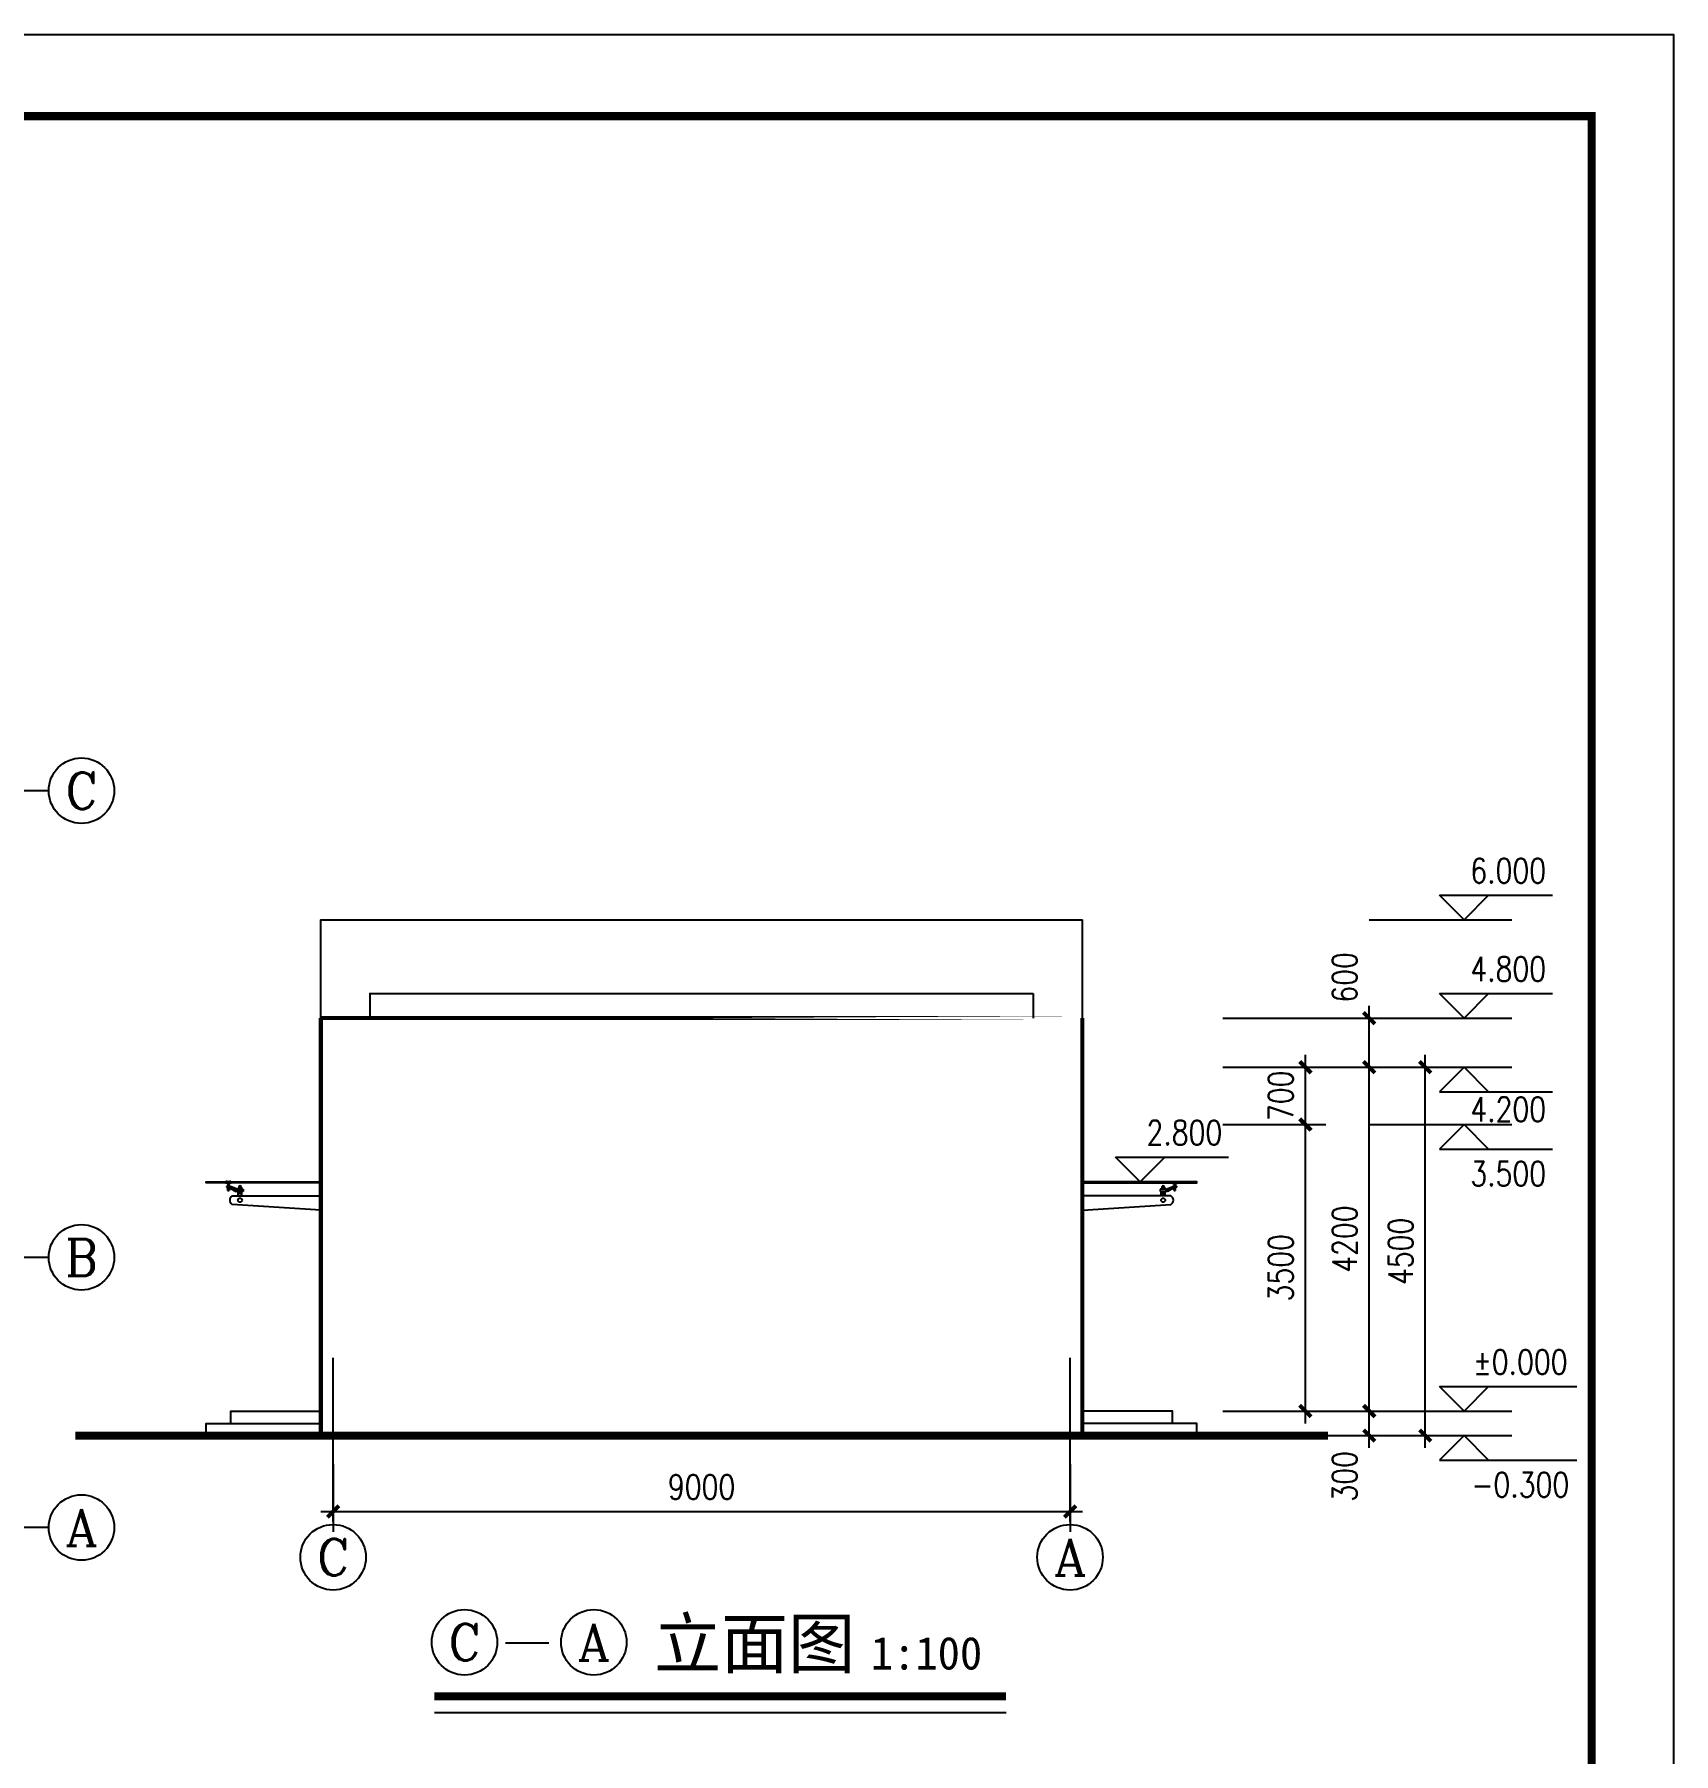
# Model space of a CAD drawing. Extents: x 458975 to 585950, y -118893 to 21149.
# Drawn here: x 565930 to 585950, y -49226 to -28226 of the extents above; entities that cross this region are included whole.
import ezdxf
from ezdxf.enums import TextEntityAlignment as Align

# ---------------------------------------------------------------- set-up
doc = ezdxf.new("R2010")
doc.units = 0
doc.header["$LTSCALE"] = 1000
doc.header["$MEASUREMENT"] = 0
doc.linetypes.add('ACAD_ISO04W100', pattern=[30.5, 24, -3, 0.5, -3])
doc.layers.get('0').update_dxf_attribs({"linetype": 'CONTINUOUS'})
doc.layers.get('DEFPOINTS').update_dxf_attribs({"linetype": 'CONTINUOUS'})
for name, color, linetype in [('AXIS', 3, 'CONTINUOUS'), ('AXIS_TEXT', 3, 'CONTINUOUS'), ('DOTE', 1, 'ACAD_ISO04W100'), ('E_GROUND', 2, 'CONTINUOUS'), ('E_WALL', 255, 'CONTINUOUS'), ('LEVL', 3, 'CONTINUOUS'), ('PUB_DIM', 3, 'CONTINUOUS'), ('PUB_TEXT', 7, 'CONTINUOUS'), ('PUB_TITLE', 4, 'CONTINUOUS'), ('PUB_WALL', 255, 'CONTINUOUS'), ('STAIR', 2, 'CONTINUOUS'), ('WALL', 151, 'CONTINUOUS'), ('WINDOW', 2, 'CONTINUOUS')]:
    doc.layers.add(name, color=color, linetype=linetype)
doc.styles.add('-新宋体', font='NSimSun.ttf')
doc.styles.add('COMPLEX', font='COMPLEX.shx')
doc.styles.add('dim_font', font='SIMPLEX.shx', dxfattribs={"width": 0.8})
doc.dimstyles.new('DIMN', dxfattribs={"dimtxt": 300, "dimasz": 100, "dimexe": 250, "dimexo": 300, "dimgap": 0, "dimtad": 0, "dimdec": 0, "dimzin": 0, "dimdsep": 46, "dimtxsty": 'dim_font', "dimblk": 'ARCHTICK', "dimcen": 0.09, "dimdle": 150, "dimclrt": 7, "dimazin": 0, "dimtfac": 1, "dimtdec": 0, "dimtix": 1, "dimtmove": 2, "dimatfit": 3, "dimfxl": 1, "dimtvp": 1, "dimtolj": 1, "dimtzin": 0, "dimarcsym": 0})

# ---------------------------------------------------------------- blocks, each defined once
blk = doc.blocks.new('_axiso')
blk.add_circle((0, 0), 0.5)
at = {"layer": 'AXIS_TEXT', "style": 'COMPLEX', "width": 1.041667}
blk.add_attdef('A', text='', height=0.56, dxfattribs=at).set_placement((-0.25, -0.28), (0.25, -0.28), align=Align.FIT)
blk = doc.blocks.new('_archtick')
at = {"const_width": 0.5}
blk.add_lwpolyline([(-0.7, -0.7), (0.7, 0.7)], dxfattribs=at)
blk = doc.blocks.new('*D169')
at = {"layer": 'DEFPOINTS', "color": 0, "transparency": 16777216}
for p in [(580144, -41542), (581452, -41542), (580144, -45042)]:
    blk.add_point(p, dxfattribs=at)
at = {"layer": 'PUB_DIM', "color": 0, "lineweight": -2, "transparency": 16777216}
for p, q in [((580444, -41542), (581702, -41542)), ((581452, -45192), (581452, -41392)), ((580444, -45042), (581702, -45042))]:
    blk.add_line(p, q, dxfattribs=at)
at = {"layer": 'PUB_DIM', "color": 0, "lineweight": -2, "transparency": 16777216, "xscale": 100, "yscale": 100, "zscale": 100}
for p, rotation in [((581452, -41542), 90), ((581452, -45042), 270)]:
    blk.add_blockref('_archtick', p, dxfattribs=dict(at, rotation=rotation))
at = {"layer": 'PUB_DIM', "color": 7, "transparency": 16777216, "insert": (581152, -43292), "char_height": 300, "attachment_point": 5, "rotation": 90, "style": 'dim_font'}
blk.add_mtext('\\A1;3500', dxfattribs=at)
blk = doc.blocks.new('*D170')
at = {"layer": 'DEFPOINTS', "color": 0, "transparency": 16777216}
for p in [(580144, -40842), (581452, -40842), (580144, -41542)]:
    blk.add_point(p, dxfattribs=at)
at = {"layer": 'PUB_DIM', "color": 0, "lineweight": -2, "transparency": 16777216}
for p, q in [((581452, -41692), (581452, -40692)), ((580444, -40842), (581702, -40842)), ((580444, -41542), (581702, -41542))]:
    blk.add_line(p, q, dxfattribs=at)
at = {"layer": 'PUB_DIM', "color": 0, "lineweight": -2, "transparency": 16777216, "xscale": 100, "yscale": 100, "zscale": 100}
for p, rotation in [((581452, -40842), 90), ((581452, -41542), 270)]:
    blk.add_blockref('_archtick', p, dxfattribs=dict(at, rotation=rotation))
at = {"layer": 'PUB_DIM', "color": 7, "transparency": 16777216, "insert": (581152, -41192), "char_height": 300, "attachment_point": 5, "rotation": 90, "style": 'dim_font'}
blk.add_mtext('\\A1;700', dxfattribs=at)
blk = doc.blocks.new('*D171')
at = {"layer": 'DEFPOINTS', "color": 0, "transparency": 16777216}
for p in [(580144, -45042), (582232, -45042), (580144, -45342)]:
    blk.add_point(p, dxfattribs=at)
at = {"layer": 'PUB_DIM', "color": 0, "lineweight": -2, "transparency": 16777216}
for p, q in [((582232, -45492), (582232, -44892)), ((580444, -45042), (582482, -45042)), ((580444, -45342), (582482, -45342))]:
    blk.add_line(p, q, dxfattribs=at)
at = {"layer": 'PUB_DIM', "color": 0, "lineweight": -2, "transparency": 16777216, "xscale": 100, "yscale": 100, "zscale": 100}
for p, rotation in [((582232, -45042), 90), ((582232, -45342), 270)]:
    blk.add_blockref('_archtick', p, dxfattribs=dict(at, rotation=rotation))
at = {"layer": 'PUB_DIM', "color": 7, "transparency": 16777216, "insert": (581932, -45839), "char_height": 300, "attachment_point": 5, "rotation": 90, "style": 'dim_font'}
blk.add_mtext('\\A1;300', dxfattribs=at)
blk = doc.blocks.new('*D172')
at = {"layer": 'DEFPOINTS', "color": 0, "transparency": 16777216}
for p in [(580144, -40842), (582232, -40842), (580144, -45042)]:
    blk.add_point(p, dxfattribs=at)
at = {"layer": 'PUB_DIM', "color": 0, "lineweight": -2, "transparency": 16777216}
for p, q in [((582232, -45192), (582232, -40692)), ((580444, -40842), (582482, -40842)), ((580444, -45042), (582482, -45042))]:
    blk.add_line(p, q, dxfattribs=at)
at = {"layer": 'PUB_DIM', "color": 0, "lineweight": -2, "transparency": 16777216, "xscale": 100, "yscale": 100, "zscale": 100}
for p, rotation in [((582232, -40842), 90), ((582232, -45042), 270)]:
    blk.add_blockref('_archtick', p, dxfattribs=dict(at, rotation=rotation))
at = {"layer": 'PUB_DIM', "color": 7, "transparency": 16777216, "insert": (581932, -42942), "char_height": 300, "attachment_point": 5, "rotation": 90, "style": 'dim_font'}
blk.add_mtext('\\A1;4200', dxfattribs=at)
blk = doc.blocks.new('*D173')
at = {"layer": 'DEFPOINTS', "color": 0, "transparency": 16777216}
for p in [(580144, -40242), (582232, -40242), (580144, -40842)]:
    blk.add_point(p, dxfattribs=at)
at = {"layer": 'PUB_DIM', "color": 0, "lineweight": -2, "transparency": 16777216}
for p, q in [((582232, -40992), (582232, -40092)), ((580444, -40242), (582482, -40242)), ((580444, -40842), (582482, -40842))]:
    blk.add_line(p, q, dxfattribs=at)
at = {"layer": 'PUB_DIM', "color": 0, "lineweight": -2, "transparency": 16777216, "xscale": 100, "yscale": 100, "zscale": 100}
for p, rotation in [((582232, -40242), 90), ((582232, -40842), 270)]:
    blk.add_blockref('_archtick', p, dxfattribs=dict(at, rotation=rotation))
at = {"layer": 'PUB_DIM', "color": 7, "transparency": 16777216, "insert": (581932, -39745), "char_height": 300, "attachment_point": 5, "rotation": 90, "style": 'dim_font'}
blk.add_mtext('\\A1;600', dxfattribs=at)
blk = doc.blocks.new('*D174')
at = {"layer": 'DEFPOINTS', "color": 0, "transparency": 16777216}
for p in [(580144, -40842), (582916, -40842), (580144, -45342)]:
    blk.add_point(p, dxfattribs=at)
at = {"layer": 'PUB_DIM', "color": 0, "lineweight": -2, "transparency": 16777216}
for p, q in [((582916, -45492), (582916, -40692)), ((580444, -40842), (583166, -40842)), ((580444, -45342), (583166, -45342))]:
    blk.add_line(p, q, dxfattribs=at)
at = {"layer": 'PUB_DIM', "color": 0, "lineweight": -2, "transparency": 16777216, "xscale": 100, "yscale": 100, "zscale": 100}
for p, rotation in [((582916, -40842), 90), ((582916, -45342), 270)]:
    blk.add_blockref('_archtick', p, dxfattribs=dict(at, rotation=rotation))
at = {"layer": 'PUB_DIM', "color": 7, "transparency": 16777216, "insert": (582616, -43092), "char_height": 300, "attachment_point": 5, "rotation": 90, "style": 'dim_font'}
blk.add_mtext('\\A1;4500', dxfattribs=at)
blk = doc.blocks.new('*D183')
at = {"layer": 'DEFPOINTS', "color": 0, "transparency": 16777216}
for p in [(569579, -45392), (578579, -45392), (578579, -46269)]:
    blk.add_point(p, dxfattribs=at)
at = {"layer": 'PUB_DIM', "color": 0, "lineweight": -2, "transparency": 16777216}
for p, q in [((569579, -45692), (569579, -46519)), ((578579, -45692), (578579, -46519)), ((569429, -46269), (578729, -46269))]:
    blk.add_line(p, q, dxfattribs=at)
at = {"layer": 'PUB_DIM', "color": 0, "lineweight": -2, "transparency": 16777216, "xscale": 100, "yscale": 100, "zscale": 100, "rotation": 180}
blk.add_blockref('_archtick', (569579, -46269), dxfattribs=at)
at = {"layer": 'PUB_DIM', "color": 0, "lineweight": -2, "transparency": 16777216, "xscale": 100, "yscale": 100, "zscale": 100}
blk.add_blockref('_archtick', (578579, -46269), dxfattribs=at)
at = {"layer": 'PUB_DIM', "color": 7, "transparency": 16777216, "insert": (574079, -45969), "char_height": 300, "attachment_point": 5, "style": 'dim_font'}
blk.add_mtext('\\A1;9000', dxfattribs=at)

msp = doc.modelspace()

# ---------------------------------------------------------------- linework, layer by layer
for p, q in [((568284.3, -42236), (568270.3, -42239)), ((568270.3, -42242), (568270.3, -42239)), ((568270.3, -42241), (568330.2, -42241)), ((568282.3, -42242), (568270.3, -42242)), ((568270.3, -42254.8), (568282.3, -42254.8)), ((568270.3, -42254.8), (568270.3, -42257.8)), ((568270.3, -42255.8), (568330.2, -42255.8)), ((568284.3, -42260.8), (568270.3, -42257.8)), ((568275.4, -42299.7), (568275.4, -42305.7)), ((568325.4, -42299.7), (568275.4, -42299.7)), ((568275.4, -42305.7), (568300.4, -42305.7)), ((568284.3, -42236), (568316.2, -42236)), ((568316.2, -42260.8), (568284.3, -42260.8)), ((568284.4, -42260.8), (568284.4, -42263.6)), ((568316.2, -42263.6), (568284.4, -42263.6)), ((568285.4, -42260.8), (568285.4, -42263.6)), ((568294.4, -42263.6), (568293.4, -42264.6)), ((568293.4, -42264.6), (568307.4, -42264.6)), ((568293.4, -42270.6), (568293.4, -42264.6)), ((568293.4, -42270.6), (568294.4, -42271.6)), ((568293.4, -42270.6), (568307.4, -42270.6)), ((568294.4, -42271.6), (568294.4, -42289.9)), ((568306.4, -42271.6), (568294.4, -42271.6)), ((568304.4, -42264.6), (568296.4, -42270.6)), ((568296.4, -42264.6), (568304.4, -42270.6)), ((568296.4, -42264.6), (568296.4, -42270.6)), ((568300.3, -42305.7), (568390.9, -42359.8)), ((568304.4, -42264.6), (568304.4, -42270.6)), ((568306.4, -42263.6), (568307.4, -42264.6)), ((568307.4, -42270.6), (568306.4, -42271.6)), ((568306.4, -42271.6), (568306.4, -42289.9)), ((568307.4, -42270.6), (568307.4, -42264.6)), ((568315.2, -42260.8), (568315.2, -42263.6)), ((568330.2, -42239), (568316.2, -42236)), ((568330.2, -42257.8), (568316.2, -42260.8)), ((568316.2, -42260.8), (568316.2, -42263.6)), ((568330.2, -42242), (568318.2, -42242)), ((568330.2, -42254.8), (568318.2, -42254.8)), ((568404.9, -42331.7), (568325.4, -42299.7)), ((568325.4, -42320.6), (568325.4, -42299.7)), ((568330.2, -42242), (568330.2, -42239)), ((568330.2, -42254.8), (568330.2, -42257.8)), ((568331.1, -42309.9), (568331, -42316.4)), ((568331.5, -42317.3), (568389.5, -42352)), ((568390.6, -42332.4), (568332.5, -42309)), ((568390.9, -42359.8), (568390.9, -42361.7)), ((568390.9, -42359.8), (568390.9, -42361)), ((568478.9, -42361.7), (568390.9, -42361.7)), ((568391, -42351.2), (568391.3, -42333.4)), ((568404.9, -42331.7), (568404.9, -42361.7)), ((568404.9, -42331.7), (568478.9, -42331.7)), ((568465.9, -42371.9), (568417.9, -42371.9)), ((568417.9, -42414.8), (568417.9, -42371.9)), ((568417.9, -42385.9), (568465.9, -42385.9)), ((568424.7, -42306.9), (568424.7, -42319.9)), ((568424.7, -42325), (568424.7, -42331.7)), ((568426.9, -42371.9), (568426.9, -42361.9)), ((568427.9, -42303.9), (568455.9, -42303.9)), ((568427.9, -42322), (568455.9, -42322)), ((568428.7, -42321.9), (568455.1, -42321.9)), ((568428.9, -42371.9), (568428.9, -42361.9)), ((568431.9, -42374.1), (568451.9, -42384.1)), ((568431.9, -42384.1), (568431.9, -42374.1)), ((568431.9, -42384.1), (568451.9, -42374.1)), ((568451.9, -42374.1), (568431.9, -42374.1)), ((568451.9, -42384.1), (568431.9, -42384.1)), ((568433.3, -42319.9), (568433.3, -42306.9)), ((568433.3, -42331.7), (568433.3, -42325)), ((568450.5, -42319.9), (568450.5, -42306.9)), ((568450.5, -42331.7), (568450.5, -42325)), ((568451.9, -42384.1), (568451.9, -42374.1)), ((568454.9, -42371.9), (568454.9, -42361.9)), ((568456.9, -42371.9), (568456.9, -42361.9)), ((568459.1, -42306.9), (568459.1, -42319.9)), ((568459.1, -42325), (568459.1, -42331.7)), ((568465.9, -42414.8), (568465.9, -42371.9)), ((568478.9, -42331.7), (568478.9, -42361.7)), ((579678.9, -42331.7), (579678.9, -42361.7)), ((579752.9, -42331.7), (579678.9, -42331.7)), ((579766.9, -42361.7), (579678.9, -42361.7)), ((579691.9, -42371.9), (579739.9, -42371.9)), ((579691.9, -42414.8), (579691.9, -42371.9)), ((579691.9, -42385.9), (579739.9, -42385.9)), ((579698.7, -42306.9), (579698.7, -42319.9)), ((579698.7, -42325), (579698.7, -42331.7)), ((579700.9, -42371.9), (579700.9, -42361.9)), ((579729.9, -42303.9), (579701.9, -42303.9)), ((579729.9, -42322), (579701.9, -42322)), ((579702.7, -42321.9), (579729.1, -42321.9)), ((579702.9, -42371.9), (579702.9, -42361.9)), ((579705.9, -42384.1), (579705.9, -42374.1)), ((579725.9, -42374.1), (579705.9, -42384.1)), ((579725.9, -42384.1), (579705.9, -42374.1)), ((579705.9, -42374.1), (579725.9, -42374.1)), ((579705.9, -42384.1), (579725.9, -42384.1)), ((579707.3, -42319.9), (579707.3, -42306.9)), ((579707.3, -42331.7), (579707.3, -42325)), ((579724.5, -42319.9), (579724.5, -42306.9)), ((579724.5, -42331.7), (579724.5, -42325)), ((579725.9, -42384.1), (579725.9, -42374.1)), ((579728.9, -42371.9), (579728.9, -42361.9)), ((579730.9, -42371.9), (579730.9, -42361.9)), ((579733.1, -42306.9), (579733.1, -42319.9)), ((579733.1, -42325), (579733.1, -42331.7)), ((579739.9, -42414.8), (579739.9, -42371.9)), ((579752.9, -42331.7), (579832.4, -42299.7)), ((579752.9, -42331.7), (579752.9, -42361.7)), ((579766.8, -42351.2), (579766.5, -42333.4)), ((579857.5, -42305.7), (579766.9, -42359.8)), ((579766.9, -42359.8), (579766.9, -42361.7)), ((579766.9, -42359.8), (579766.9, -42361)), ((579767.2, -42332.4), (579825.4, -42309)), ((579826.3, -42317.3), (579768.3, -42352)), ((579826.7, -42309.9), (579826.8, -42316.4)), ((579827.6, -42239), (579841.6, -42236)), ((579827.6, -42242), (579827.6, -42239)), ((579827.6, -42240.9), (579887.5, -42240.9)), ((579839.6, -42242), (579827.6, -42242)), ((579827.6, -42254.8), (579839.6, -42254.8)), ((579827.6, -42254.8), (579827.6, -42257.8)), ((579827.6, -42255.9), (579887.5, -42255.9)), ((579827.6, -42257.8), (579841.6, -42260.8)), ((579882.4, -42299.7), (579832.4, -42299.7)), ((579832.4, -42320.6), (579832.4, -42299.7)), ((579841.6, -42236), (579873.5, -42236)), ((579841.6, -42260.8), (579873.5, -42260.8)), ((579841.6, -42260.8), (579841.6, -42263.6)), ((579873.4, -42263.7), (579841.6, -42263.7)), ((579842.6, -42260.8), (579842.6, -42263.6)), ((579851.4, -42263.6), (579850.4, -42264.6)), ((579850.4, -42270.6), (579850.4, -42264.6)), ((579850.4, -42264.6), (579864.4, -42264.6)), ((579850.4, -42270.6), (579851.4, -42271.6)), ((579850.4, -42270.6), (579864.4, -42270.6)), ((579851.4, -42271.6), (579863.4, -42271.6)), ((579851.4, -42271.6), (579851.4, -42289.9)), ((579853.4, -42264.6), (579861.4, -42270.6)), ((579861.4, -42264.6), (579853.4, -42270.6)), ((579853.4, -42264.6), (579853.4, -42270.6)), ((579882.4, -42305.7), (579857.4, -42305.7)), ((579861.4, -42264.6), (579861.4, -42270.6)), ((579863.4, -42263.6), (579864.4, -42264.6)), ((579864.4, -42270.6), (579863.4, -42271.6)), ((579863.4, -42271.6), (579863.4, -42289.9)), ((579864.4, -42270.6), (579864.4, -42264.6)), ((579872.4, -42260.8), (579872.4, -42263.6)), ((579873.4, -42260.8), (579873.4, -42263.6)), ((579873.5, -42236), (579887.5, -42239)), ((579873.5, -42260.8), (579887.5, -42257.8)), ((579887.5, -42242), (579875.5, -42242)), ((579887.5, -42254.8), (579875.5, -42254.8)), ((579882.4, -42299.7), (579882.4, -42305.7)), ((579887.5, -42242), (579887.5, -42239)), ((579887.5, -42254.8), (579887.5, -42257.8))]:
    msp.add_line(p, q)
at = {"ltscale": 0.05}
for p, q in [((568282.3, -42241), (568282.3, -42254.8)), ((568295.9, -42271.6), (568295.9, -42289.9)), ((568300.4, -42357.8), (568300.4, -42230)), ((568304.9, -42271.6), (568304.9, -42289.9)), ((568318.2, -42241), (568318.2, -42254.8)), ((579839.6, -42241), (579839.6, -42254.8)), ((579852.9, -42271.6), (579852.9, -42289.9)), ((579857.4, -42357.8), (579857.4, -42230)), ((579861.9, -42271.6), (579861.9, -42289.9)), ((579875.5, -42241), (579875.5, -42254.8))]:
    msp.add_line(p, q, dxfattribs=at)
for points in [[(568346.9, -42414.8), (569428.9, -42414.8)], [(568417.9, -42414.8), (568465.9, -42414.8)], [(579810.9, -42414.8), (578728.9, -42414.8)], [(579739.9, -42414.8), (579691.9, -42414.8)], [(569428.9, -42588.3), (568346.9, -42516.8)], [(578728.9, -42588.3), (579810.9, -42516.8)]]:
    msp.add_lwpolyline(points)
at = {"ltscale": 10, "const_width": 100}
msp.add_lwpolyline([(570814.9, -48525.8), (577796.8, -48525.8)], dxfattribs=at)
at = {"ltscale": 10}
msp.add_lwpolyline([(570814.9, -48725.8), (577796.8, -48725.8)], dxfattribs=at)
for centre in [(568441.9, -42465.8), (579715.9, -42465.8)]:
    msp.add_circle(centre, 25)
for centre, radius, start, end in [((568375.2, -42465.8), 58.3, 119.0546, 240.9454), ((568332, -42316.4), 1, 179.23169, 239.12087), ((568332.1, -42309.9), 1, 68.07444, 179.23169), ((568390, -42351.1), 1, 239.12087, 359.23169), ((568390.3, -42333.4), 1, 359.23169, 68.07444), ((568429, -42308.5), 4.61, 20.4369, 159.5631), ((568429, -42316.3), 5.67, 220.29842, 319.70158), ((568429, -42326.6), 4.61, 20.4369, 159.5631), ((568441.9, -42303.9), 14, 0, 180), ((568441.9, -42317.8), 13.8, 51.53746, 128.46254), ((568441.9, -42302.4), 19.5, 243.81532, 296.18468), ((568441.9, -42335.8), 13.8, 51.53746, 128.46254), ((568454.8, -42308.5), 4.54, 19.7922, 160.2078), ((568454.8, -42316.4), 5.56, 219.76533, 320.23467), ((568454.8, -42326.5), 4.54, 19.7922, 160.2078), ((579703, -42308.5), 4.54, 19.7922, 160.2078), ((579703, -42316.4), 5.56, 219.76533, 320.23467), ((579703, -42326.5), 4.54, 19.7922, 160.2078), ((579715.9, -42303.9), 14, 0, 180), ((579715.9, -42317.8), 13.8, 51.53746, 128.46254), ((579715.9, -42302.4), 19.5, 243.81532, 296.18468), ((579715.9, -42335.8), 13.8, 51.53746, 128.46254), ((579728.8, -42308.5), 4.61, 20.4369, 159.5631), ((579728.8, -42316.3), 5.67, 220.29842, 319.70158), ((579728.8, -42326.6), 4.61, 20.4369, 159.5631), ((579767.5, -42333.4), 1, 111.92556, 180.76831), ((579767.8, -42351.1), 1, 180.76831, 300.87913), ((579782.6, -42465.8), 58.3, 299.0546, 60.9454), ((579825.7, -42309.9), 1, 0.76831, 111.92556), ((579825.8, -42316.4), 1, 300.87913, 0.76831)]:
    msp.add_arc(centre, radius, start, end)
at = {"layer": 'AXIS'}
for p, q in [((566105.5, -37464.6), (562105.5, -37464.6)), ((566105.5, -43164.6), (562105.5, -43164.6)), ((566105.5, -46464.6), (562105.5, -46464.6))]:
    msp.add_line(p, q, dxfattribs=at)
at = {"layer": 'DEFPOINTS'}
for p in [(568442.2, -42303.5), (579715.6, -42303.5)]:
    msp.add_point(p, dxfattribs=at)
at = {"layer": 'DOTE'}
for p, q in [((569578.9, -46392), (569578.9, -44392)), ((578578.9, -46392), (578578.9, -44392))]:
    msp.add_line(p, q, dxfattribs=at)
at = {"layer": 'E_GROUND', "const_width": 100}
msp.add_lwpolyline([(581728.9, -45342), (566428.9, -45342)], dxfattribs=at)
at = {"layer": 'E_WALL'}
for p, q in [((569428.9, -40242), (569428.9, -39042)), ((578728.9, -40242), (578728.9, -39042))]:
    msp.add_line(p, q, dxfattribs=at)
for points in [[(569428.9, -39042), (569428.9, -39042), (578728.9, -39042)], [(570028.9, -39942), (570028.9, -40242)], [(570028.9, -39942), (570028.9, -39942), (578128.9, -39942)], [(578128.9, -39942), (578128.9, -40242)]]:
    msp.add_lwpolyline(points, dxfattribs=at)
at = {"layer": 'E_WALL', "const_width": 50}
for points in [[(569428.9, -40242), (569428.9, -45342)], [(578728.9, -40242), (578728.9, -40242), (569428.9, -40242), (578728.9, -40242)], [(578728.9, -40242), (578728.9, -45342)]]:
    msp.add_lwpolyline(points, dxfattribs=at)
at = {"layer": 'LEVL'}
for p, q in [((583389.7, -39042), (583089.7, -38742)), ((583089.7, -38742), (583689.7, -38742)), ((583689.7, -38742), (583389.7, -39042)), ((583389.7, -38742), (584469.7, -38742)), ((582231.7, -39042), (583974.4, -39042)), ((583389.7, -40242), (583089.7, -39942)), ((583089.7, -39942), (583689.7, -39942)), ((583689.7, -39942), (583389.7, -40242)), ((583389.7, -39942), (584469.7, -39942)), ((582231.7, -40242), (583974.4, -40242)), ((582231.7, -40842), (583974.4, -40842)), ((583389.7, -40842), (583089.7, -41142)), ((583689.7, -41142), (583389.7, -40842)), ((583089.7, -41142), (583689.7, -41142)), ((583389.7, -41142), (584469.7, -41142)), ((582231.7, -41542), (583974.4, -41542)), ((583389.7, -41542), (583089.7, -41842)), ((583689.7, -41842), (583389.7, -41542)), ((579434.9, -42242), (579134.9, -41942)), ((579134.9, -41942), (579734.9, -41942)), ((579734.9, -41942), (579434.9, -42242)), ((579434.9, -41942), (580514.9, -41942)), ((583089.7, -41842), (583689.7, -41842)), ((583389.7, -41842), (584469.7, -41842)), ((583389.7, -45042), (583089.7, -44742)), ((583089.7, -44742), (583689.7, -44742)), ((583689.7, -44742), (583389.7, -45042)), ((583389.7, -44742), (584766.9, -44742)), ((582231.7, -45042), (583974.4, -45042)), ((582231.7, -45342), (583974.4, -45342)), ((583389.7, -45342), (583089.7, -45642)), ((583689.7, -45642), (583389.7, -45342)), ((583089.7, -45642), (583689.7, -45642)), ((583389.7, -45642), (584766.9, -45642)), ((571682.1, -47871), (572213.6, -47871))]:
    msp.add_line(p, q, dxfattribs=at)
at = {"layer": 'PUB_TITLE'}
msp.add_lwpolyline([(526549.5, -70226.1), (526549.5, -28226.1), (585949.5, -28226.1), (585949.5, -70226.1)], close=True, dxfattribs=at)
at = {"layer": 'PUB_TITLE', "const_width": 100}
msp.add_lwpolyline([(529049.5, -69226.1), (584949.5, -69226.1), (584949.5, -29226.1), (529049.5, -29226.1)], close=True, dxfattribs=at)
at = {"layer": 'PUB_WALL'}
for p, q in [((568285.7, -42297.7), (568314.1, -42297.7)), ((568285.7, -42299.6), (568285.7, -42297.7)), ((568285.7, -42299.6), (568314.1, -42299.6)), ((568286, -42308), (568286, -42306.1)), ((568286, -42308), (568304.2, -42308)), ((568290.2, -42310), (568290.2, -42315.6)), ((568304.2, -42308), (568290.8, -42308)), ((568291, -42295.7), (568291, -42291.7)), ((568292.4, -42320.2), (568291.6, -42317.6)), ((568309.7, -42297.7), (568291.7, -42297.7)), ((568308.7, -42317.6), (568292.2, -42317.6)), ((568292.7, -42289.7), (568308.7, -42289.7)), ((568293.1, -42348.1), (568293.1, -42320.9)), ((568306.9, -42320.9), (568293.4, -42320.9)), ((568307.7, -42348.1), (568293.5, -42348.1)), ((568295.5, -42349.8), (568293.5, -42348.1)), ((568295.2, -42309.6), (568295.2, -42315.6)), ((568305.7, -42349.8), (568295.5, -42349.8)), ((568296, -42295.7), (568296, -42291.7)), ((568296.1, -42320.9), (568296.1, -42349.8)), ((568305.2, -42310.3), (568305.2, -42315.6)), ((568307.7, -42348.1), (568305.7, -42349.8)), ((568306, -42295.7), (568306, -42291.7)), ((568306.3, -42320.9), (568306.3, -42349.8)), ((568307.3, -42348.1), (568307.3, -42320.5)), ((568307.9, -42320.2), (568308.7, -42317.6)), ((568310.7, -42311.9), (568310.7, -42315.6)), ((568311, -42295.7), (568311, -42291.7)), ((568314.1, -42299.6), (568314.1, -42297.7)), ((579872.1, -42297.7), (579843.7, -42297.7)), ((579843.7, -42299.6), (579843.7, -42297.7)), ((579872.1, -42299.6), (579843.7, -42299.6)), ((579846.8, -42295.7), (579846.8, -42291.7)), ((579847.1, -42311.9), (579847.1, -42315.6)), ((579848.2, -42297.7), (579866.2, -42297.7)), ((579849.1, -42317.6), (579865.6, -42317.6)), ((579849.9, -42320.2), (579849.1, -42317.6)), ((579865.2, -42289.7), (579849.2, -42289.7)), ((579850.1, -42348.1), (579852.1, -42349.8)), ((579850.1, -42348.1), (579864.3, -42348.1)), ((579850.5, -42348.1), (579850.5, -42320.5)), ((579850.9, -42320.9), (579864.4, -42320.9)), ((579851.5, -42320.9), (579851.5, -42349.8)), ((579851.8, -42295.7), (579851.8, -42291.7)), ((579852.1, -42349.8), (579862.3, -42349.8)), ((579852.6, -42310.3), (579852.6, -42315.6)), ((579871.8, -42308), (579853.6, -42308)), ((579853.6, -42308), (579867, -42308)), ((579861.7, -42320.9), (579861.7, -42349.8)), ((579861.8, -42295.7), (579861.8, -42291.7)), ((579862.3, -42349.8), (579864.3, -42348.1)), ((579862.6, -42309.6), (579862.6, -42315.6)), ((579864.7, -42348.1), (579864.7, -42320.9)), ((579865.4, -42320.2), (579866.2, -42317.6)), ((579866.8, -42295.7), (579866.8, -42291.7)), ((579867.6, -42310), (579867.6, -42315.6)), ((579871.8, -42308), (579871.8, -42306.1)), ((579872.1, -42299.6), (579872.1, -42297.7))]:
    msp.add_line(p, q, dxfattribs=at)
for centre, radius, start, end in [((568292.2, -42310), 2, 90, 180), ((568292.2, -42315.6), 2, 180, 270), ((568292.7, -42291.7), 2, 89.99975, 179.99975), ((568292.7, -42295.7), 2, 179.99975, 269.99975), ((568293.4, -42319.9), 1, 196.87284, 270), ((568293.2, -42310), 2, 0, 90), ((568293.2, -42315.6), 2, 270, 0), ((568293.7, -42291.7), 2, 359.99975, 89.99975), ((568293.7, -42295.7), 2, 269.99975, 359.99975), ((568297.2, -42310), 2, 90, 180), ((568297.2, -42315.6), 2, 180, 270), ((568297.7, -42291.7), 2, 89.99975, 179.99975), ((568297.7, -42295.7), 2, 179.99975, 269.99975), ((568303.2, -42310), 2, 0, 90), ((568303.2, -42315.6), 2, 270, 0), ((568303.7, -42291.7), 2, 359.99975, 89.99975), ((568303.7, -42295.7), 2, 269.99975, 359.99975), ((568307.2, -42310), 2, 143.46509, 180), ((568307.2, -42315.6), 2, 180, 270), ((568307.7, -42291.7), 2, 89.99975, 179.99975), ((568307.7, -42295.7), 2, 179.99975, 269.99975), ((568306.9, -42319.9), 1, 270, 343.12716), ((568308.7, -42291.7), 2, 359.99975, 89.99975), ((568308.7, -42295.7), 2, 269.99975, 359.99975), ((568308.7, -42315.6), 2, 270, 0), ((579849.1, -42315.6), 2, 180, 270), ((579849.2, -42291.7), 2, 90.00025, 180.00025), ((579849.2, -42295.7), 2, 180.00025, 270.00025), ((579850.9, -42319.9), 1, 196.87284, 270), ((579850.2, -42291.7), 2, 0.00025, 90.00025), ((579850.2, -42295.7), 2, 270.00025, 0.00025), ((579850.6, -42315.6), 2, 270, 0), ((579854.2, -42291.7), 2, 90.00025, 180.00025), ((579854.2, -42295.7), 2, 180.00025, 270.00025), ((579850.6, -42310), 2, 0, 36.53491), ((579854.6, -42310), 2, 90, 180), ((579854.6, -42315.6), 2, 180, 270), ((579860.2, -42291.7), 2, 0.00025, 90.00025), ((579860.2, -42295.7), 2, 270.00025, 0.00025), ((579860.6, -42310), 2, 0, 90), ((579860.6, -42315.6), 2, 270, 0), ((579864.2, -42291.7), 2, 90.00025, 180.00025), ((579864.2, -42295.7), 2, 180.00025, 270.00025), ((579864.6, -42310), 2, 90, 180), ((579864.6, -42315.6), 2, 180, 270), ((579864.4, -42319.9), 1, 270, 343.12716), ((579865.2, -42291.7), 2, 0.00025, 90.00025), ((579865.2, -42295.7), 2, 270.00025, 0.00025), ((579865.6, -42310), 2, 0, 90), ((579865.6, -42315.6), 2, 270, 0)]:
    msp.add_arc(centre, radius, start, end, dxfattribs=at)
at = {"layer": 'STAIR'}
for points in [[(568028.9, -45342), (568028.9, -45192), (568328.9, -45192), (568328.9, -45042), (569428.9, -45042)], [(580128.9, -45342), (580128.9, -45192), (579828.9, -45192), (579828.9, -45042), (578728.9, -45042)], [(568328.9, -45192), (569428.9, -45192)], [(579828.9, -45192), (578728.9, -45192)]]:
    msp.add_lwpolyline(points, dxfattribs=at)
at = {"layer": 'WALL'}
for p, q in [((568314.1, -42297.7), (568285.7, -42297.7)), ((568285.7, -42297.7), (568285.7, -42299.6)), ((568314.1, -42299.6), (568285.7, -42299.6)), ((568286, -42306.1), (568286, -42308)), ((568304.2, -42308), (568286, -42308)), ((568290.2, -42315.6), (568290.2, -42310)), ((568304.2, -42308), (568290.8, -42308)), ((568291, -42295.7), (568291, -42291.7)), ((568291.6, -42317.6), (568292.4, -42320.2)), ((568309.7, -42297.7), (568291.7, -42297.7)), ((568308.7, -42317.6), (568292.2, -42317.6)), ((568292.7, -42289.7), (568308.7, -42289.7)), ((568293.4, -42320.9), (568306.9, -42320.9)), ((568293.5, -42320.9), (568293.5, -42348.1)), ((568307.7, -42348.1), (568293.5, -42348.1)), ((568293.5, -42348.1), (568295.5, -42349.8)), ((568295.2, -42309.6), (568295.2, -42315.6)), ((568295.5, -42349.8), (568295.5, -42320.9)), ((568295.5, -42349.8), (568305.7, -42349.8)), ((568296, -42295.7), (568296, -42291.7)), ((568305.2, -42310.3), (568305.2, -42315.6)), ((568305.7, -42349.8), (568305.7, -42320.9)), ((568305.7, -42349.8), (568307.7, -42348.1)), ((568306, -42295.7), (568306, -42291.7)), ((568307.7, -42320.5), (568307.7, -42348.1)), ((568308.7, -42317.6), (568307.9, -42320.2)), ((568310.7, -42291.7), (568310.7, -42295.7)), ((568310.7, -42315.6), (568310.7, -42311.9)), ((568314.1, -42297.7), (568314.1, -42299.6)), ((579843.7, -42297.7), (579872.1, -42297.7)), ((579843.7, -42297.7), (579843.7, -42299.6)), ((579843.7, -42299.6), (579872.1, -42299.6)), ((579847.1, -42315.6), (579847.1, -42311.9)), ((579847.2, -42291.7), (579847.2, -42295.7)), ((579866.2, -42297.8), (579848.2, -42297.8)), ((579849.1, -42317.6), (579849.9, -42320.2)), ((579865.6, -42317.6), (579849.1, -42317.6)), ((579849.2, -42289.9), (579865.2, -42289.9)), ((579850.1, -42320.5), (579850.1, -42348.1)), ((579852.1, -42349.8), (579850.1, -42348.1)), ((579850.1, -42348.1), (579864.3, -42348.1)), ((579864.4, -42320.9), (579850.9, -42320.9)), ((579851.8, -42295.7), (579851.8, -42291.7)), ((579852.1, -42349.8), (579852.1, -42320.9)), ((579862.3, -42349.8), (579852.1, -42349.8)), ((579852.6, -42310.3), (579852.6, -42315.6)), ((579853.6, -42308), (579871.8, -42308)), ((579867, -42308), (579853.6, -42308)), ((579861.8, -42295.7), (579861.8, -42291.7)), ((579862.3, -42349.8), (579862.3, -42320.9)), ((579864.3, -42348.1), (579862.3, -42349.8)), ((579862.6, -42309.6), (579862.6, -42315.6)), ((579864.3, -42320.9), (579864.3, -42348.1)), ((579866.2, -42317.6), (579865.4, -42320.2)), ((579866.8, -42295.7), (579866.8, -42291.7)), ((579867.6, -42315.6), (579867.6, -42310)), ((579871.8, -42306.1), (579871.8, -42308)), ((579872.1, -42297.7), (579872.1, -42299.6))]:
    msp.add_line(p, q, dxfattribs=at)
for centre, radius, start, end in [((568292.2, -42310), 2, 90, 180), ((568292.2, -42315.6), 2, 180, 270), ((568292.7, -42291.7), 2, 89.99975, 179.99975), ((568292.7, -42295.7), 2, 179.99975, 269.99975), ((568293.4, -42319.9), 1, 196.87284, 270), ((568293.2, -42310), 2, 0, 90), ((568293.2, -42315.6), 2, 270, 0), ((568293.7, -42291.7), 2, 359.99975, 89.99975), ((568293.7, -42295.7), 2, 269.99975, 359.99975), ((568297.2, -42310), 2, 90, 180), ((568297.2, -42315.6), 2, 180, 270), ((568297.7, -42291.7), 2, 89.99975, 179.99975), ((568297.7, -42295.7), 2, 179.99975, 269.99975), ((568303.2, -42310), 2, 0, 90), ((568303.2, -42315.6), 2, 270, 0), ((568303.7, -42291.7), 2, 359.99975, 89.99975), ((568303.7, -42295.7), 2, 269.99975, 359.99975), ((568307.2, -42310), 2, 143.46509, 180), ((568307.2, -42315.6), 2, 180, 270), ((568307.7, -42291.7), 2, 89.99975, 179.99975), ((568307.7, -42295.7), 2, 179.99975, 269.99975), ((568306.9, -42319.9), 1, 270, 343.12716), ((568308.7, -42291.7), 2, 359.99975, 89.99975), ((568308.7, -42295.7), 2, 269.99975, 359.99975), ((568308.7, -42315.6), 2, 270, 0), ((579849.1, -42315.6), 2, 180, 270), ((579849.2, -42291.7), 2, 90.00025, 180.00025), ((579849.2, -42295.7), 2, 180.00025, 270.00025), ((579850.9, -42319.9), 1, 196.87284, 270), ((579850.2, -42291.7), 2, 0.00025, 90.00025), ((579850.2, -42295.7), 2, 270.00025, 0.00025), ((579850.6, -42315.6), 2, 270, 0), ((579854.2, -42291.7), 2, 90.00025, 180.00025), ((579854.2, -42295.7), 2, 180.00025, 270.00025), ((579850.6, -42310), 2, 0, 36.53491), ((579854.6, -42310), 2, 90, 180), ((579854.6, -42315.6), 2, 180, 270), ((579860.2, -42291.7), 2, 0.00025, 90.00025), ((579860.2, -42295.7), 2, 270.00025, 0.00025), ((579860.6, -42310), 2, 0, 90), ((579860.6, -42315.6), 2, 270, 0), ((579864.2, -42291.7), 2, 90.00025, 180.00025), ((579864.2, -42295.7), 2, 180.00025, 270.00025), ((579864.6, -42310), 2, 90, 180), ((579864.6, -42315.6), 2, 180, 270), ((579864.4, -42319.9), 1, 270, 343.12716), ((579865.2, -42291.7), 2, 0.00025, 90.00025), ((579865.2, -42295.7), 2, 270.00025, 0.00025), ((579865.6, -42310), 2, 0, 90), ((579865.6, -42315.6), 2, 270, 0)]:
    msp.add_arc(centre, radius, start, end, dxfattribs=at)
at = {"layer": 'WINDOW'}
for points in [[(569428.9, -42254), (568028.9, -42254), (568028.9, -42242), (569428.9, -42242)], [(578728.9, -42254), (580128.9, -42254), (580128.9, -42242), (578728.9, -42242)]]:
    msp.add_lwpolyline(points, dxfattribs=at)

# ---------------------------------------------------------------- block references
at = {"layer": 'AXIS'}
ref = msp.add_blockref('_axiso', (566505.5, -37464.6), dxfattribs=dict(at, xscale=800, yscale=800, zscale=800))
ref.add_attrib('A', 'C', dxfattribs={"layer": 'AXIS_TEXT', "height": 448, "style": 'COMPLEX', "width": 1.25}).set_placement((566305.5, -37688.6), (566705.5, -37688.6), align=Align.FIT)
ref = msp.add_blockref('_axiso', (566505.5, -43164.6), dxfattribs=dict(at, xscale=800, yscale=800, zscale=800))
ref.add_attrib('A', 'B', dxfattribs={"layer": 'AXIS_TEXT', "height": 448, "style": 'COMPLEX', "width": 1.102941}).set_placement((566305.5, -43388.6), (566705.5, -43388.6), align=Align.FIT)
at = {"layer": 'AXIS', "xscale": 800, "yscale": 800, "zscale": 800}
for p in [(566505.5, -46464.6), (578578.9, -46827.7), (572762.4, -47866.4)]:
    msp.add_blockref('_axiso', p, dxfattribs=at).add_auto_attribs({'A': 'A'})
at = {"layer": 'AXIS'}
ref = msp.add_blockref('_axiso', (569578.9, -46827.7), dxfattribs=dict(at, xscale=800, yscale=800, zscale=800))
ref.add_attrib('A', 'C', dxfattribs={"layer": 'AXIS_TEXT', "height": 448, "style": 'COMPLEX', "width": 1.25}).set_placement((569378.9, -47051.7), (569778.9, -47051.7), align=Align.FIT)
ref = msp.add_blockref('_axiso', (571183.4, -47866.4), dxfattribs=dict(at, xscale=800, yscale=800, zscale=800))
ref.add_attrib('A', 'C', dxfattribs={"layer": 'AXIS_TEXT', "height": 448, "style": 'COMPLEX', "width": 1.25}).set_placement((570983.4, -48090.4), (571383.4, -48090.4), align=Align.FIT)

# ---------------------------------------------------------------- texts
at = {"layer": 'LEVL', "color": 7, "char_height": 300, "attachment_point": 5, "style": 'dim_font'}
for s, insert in [('6.000', (583929.7, -38442)), ('4.800', (583929.7, -39642)), ('4.200', (583929.7, -41356)), ('2.800', (579974.9, -41642)), ('3.500', (583929.7, -42142)), ('%%p0.000', (584078.3, -44442)), ('-0.300', (584078.3, -45942))]:
    msp.add_mtext(s, dxfattribs=dict(at, insert=insert))
at = {"layer": 'PUB_TEXT', "style": '-新宋体'}
for s, height, p in [('立面图', 600, (573499.1, -48180.5, 1394848.9)), ('1:100', 400, (576145.5, -48198.7, 1394848.9))]:
    msp.add_text(s, height=height, dxfattribs=at).set_placement(p)

# ---------------------------------------------------------------- dimensions: what is measured, and where the dimension line sits
at = {"layer": 'PUB_DIM'}
for base, p1, p2, picture, middle in [((582231.7, -40242), (580144.4, -40842), (580144.4, -40242), '*D173', (581931.7, -39745.4)), ((582231.7, -45042), (580144.4, -45342), (580144.4, -45042), '*D171', (581931.7, -45838.6))]:
    dim = msp.add_linear_dim(base=base, p1=p1, p2=p2, angle=90, dimstyle='DIMN', dxfattribs=at)
    dim.commit()
    dim.dimension.update_dxf_attribs({"geometry": picture, "text_midpoint": middle, "dimtype": 160})
for base, p1, p2, picture, middle in [((581452.2, -40842), (580144.4, -41542), (580144.4, -40842), '*D170', (581152.2, -41192)), ((582231.7, -40842), (580144.4, -45042), (580144.4, -40842), '*D172', (581931.7, -42942)), ((582915.8, -40842), (580144.4, -45342), (580144.4, -40842), '*D174', (582615.8, -43092)), ((581452.2, -41542), (580144.4, -45042), (580144.4, -41542), '*D169', (581152.2, -43292))]:
    dim = msp.add_linear_dim(base=base, p1=p1, p2=p2, angle=90, dimstyle='DIMN', dxfattribs=at)
    dim.commit()
    dim.dimension.update_dxf_attribs({"geometry": picture, "text_midpoint": middle})
dim = msp.add_linear_dim(base=(578578.9, -46268.6), p1=(569578.9, -45392), p2=(578578.9, -45392), dimstyle='DIMN', dxfattribs=at)
dim.commit()
dim.dimension.update_dxf_attribs({"geometry": '*D183', "text_midpoint": (574078.9, -45968.6)})

doc.saveas('drawing.dxf')
